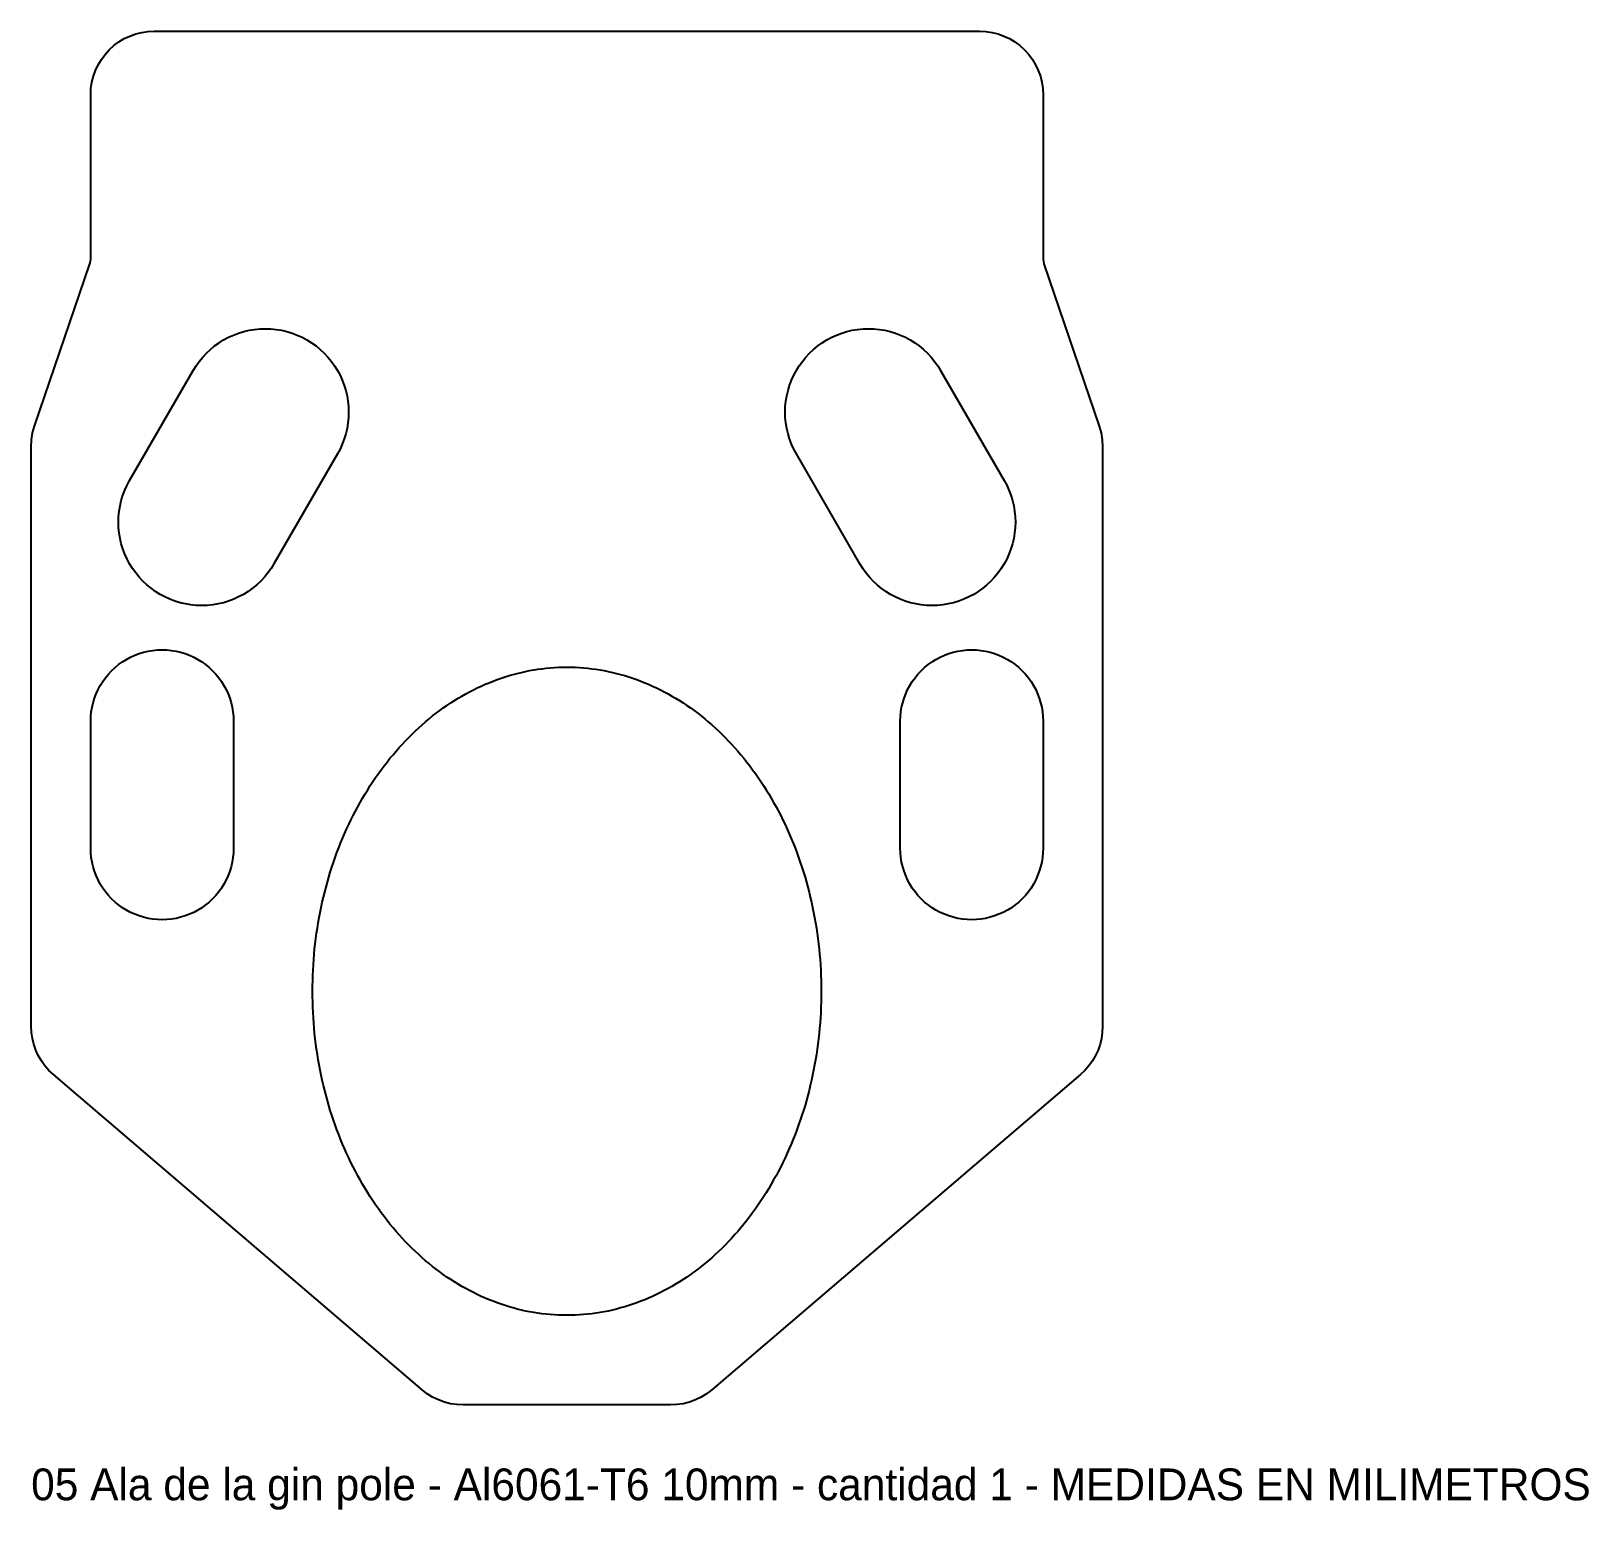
# Model space of a CAD drawing. Header units: millimetres. Extents: x -68 to 129, y -209 to -23.
import ezdxf

# ---------------------------------------------------------------- set-up
doc = ezdxf.new("R2010")
doc.units = ezdxf.units.MM
doc.layers.add('CORTE', color=1, linetype='Continuous')
doc.layers.add('NOTAS', color=3, linetype='Continuous')

msp = doc.modelspace()

# ---------------------------------------------------------------- linework, layer by layer
at = {"layer": 'CORTE'}
for points in [[(-13.05, -196), (-13.85, -195.96), (-14.65, -195.84), (-15.44, -195.64), (-16.19, -195.36), (-16.92, -195), (-17.6, -194.58), (-18.24, -194.08), (-64.7, -154.4), (-65.26, -153.87), (-65.76, -153.29), (-66.21, -152.67), (-66.6, -152.01), (-66.92, -151.31), (-67.17, -150.58), (-67.35, -149.84), (-67.46, -149.08), (-67.5, -148.31), (-67.5, -75.33), (-67.45, -74.45), (-67.31, -73.59), (-67.07, -72.74), (-60.11, -52.31), (-60.03, -52), (-60, -51.67), (-60, -31), (-59.96, -30.22), (-59.85, -29.44), (-59.66, -28.68), (-59.39, -27.94), (-59.06, -27.23), (-58.65, -26.56), (-58.18, -25.92), (-57.66, -25.34), (-57.08, -24.82), (-56.44, -24.35), (-55.77, -23.94), (-55.06, -23.61), (-54.32, -23.34), (-53.56, -23.15), (-52.78, -23.04), (-52, -23), (52, -23), (52.78, -23.04), (53.56, -23.15), (54.32, -23.34), (55.06, -23.61), (55.77, -23.94), (56.44, -24.35), (57.08, -24.82), (57.66, -25.34), (58.18, -25.92), (58.65, -26.56), (59.06, -27.23), (59.39, -27.94), (59.66, -28.68), (59.85, -29.44), (59.96, -30.22), (60, -31), (60, -51.67), (60.03, -52), (60.11, -52.31), (67.07, -72.74), (67.31, -73.59), (67.45, -74.45), (67.5, -75.33), (67.5, -148.31), (67.46, -149.08), (67.35, -149.84), (67.17, -150.58), (66.92, -151.31), (66.6, -152.01), (66.21, -152.67), (65.76, -153.29), (65.26, -153.87), (64.7, -154.4), (18.24, -194.08), (17.6, -194.58), (16.92, -195), (16.19, -195.36), (15.44, -195.64), (14.65, -195.84), (13.85, -195.96), (13.05, -196), (-13.05, -196)], [(-47.09, -65.72), (-46.73, -65.14), (-46.33, -64.58), (-45.89, -64.05), (-45.42, -63.55), (-44.92, -63.08), (-44.39, -62.64), (-43.83, -62.24), (-43.25, -61.88), (-42.64, -61.55), (-42.02, -61.27), (-41.38, -61.03), (-40.72, -60.83), (-40.05, -60.67), (-39.37, -60.56), (-38.69, -60.49), (-38, -60.47), (-37.31, -60.49), (-36.63, -60.56), (-35.95, -60.67), (-35.28, -60.83), (-34.62, -61.03), (-33.98, -61.27), (-33.36, -61.55), (-32.75, -61.88), (-32.17, -62.24), (-31.61, -62.64), (-31.08, -63.08), (-30.58, -63.55), (-30.11, -64.05), (-29.67, -64.58), (-29.27, -65.14), (-28.91, -65.72), (-28.58, -66.33), (-28.3, -66.95), (-28.06, -67.6), (-27.86, -68.25), (-27.7, -68.92), (-27.59, -69.6), (-27.52, -70.28), (-27.5, -70.97), (-27.52, -71.66), (-27.59, -72.34), (-27.7, -73.02), (-27.86, -73.69), (-28.06, -74.35), (-28.3, -74.99), (-28.58, -75.62), (-28.91, -76.22), (-36.91, -90.08), (-37.27, -90.66), (-37.67, -91.22), (-38.11, -91.75), (-38.58, -92.25), (-39.08, -92.72), (-39.61, -93.16), (-40.17, -93.56), (-40.75, -93.92), (-41.36, -94.25), (-41.98, -94.53), (-42.62, -94.77), (-43.28, -94.97), (-43.95, -95.13), (-44.63, -95.24), (-45.31, -95.31), (-46, -95.33), (-46.69, -95.31), (-47.37, -95.24), (-48.05, -95.13), (-48.72, -94.97), (-49.38, -94.77), (-50.02, -94.53), (-50.64, -94.25), (-51.25, -93.92), (-51.83, -93.56), (-52.39, -93.16), (-52.92, -92.72), (-53.42, -92.25), (-53.89, -91.75), (-54.33, -91.22), (-54.73, -90.66), (-55.09, -90.08), (-55.42, -89.47), (-55.7, -88.85), (-55.94, -88.2), (-56.14, -87.55), (-56.3, -86.88), (-56.41, -86.2), (-56.48, -85.51), (-56.5, -84.83), (-56.48, -84.14), (-56.41, -83.46), (-56.3, -82.78), (-56.14, -82.11), (-55.94, -81.45), (-55.7, -80.81), (-55.42, -80.18), (-55.09, -79.58), (-47.09, -65.72)], [(28.91, -76.22), (28.58, -75.62), (28.3, -74.99), (28.06, -74.35), (27.86, -73.69), (27.7, -73.02), (27.59, -72.34), (27.52, -71.66), (27.5, -70.97), (27.52, -70.28), (27.59, -69.6), (27.7, -68.92), (27.86, -68.25), (28.06, -67.6), (28.3, -66.95), (28.58, -66.33), (28.91, -65.72), (29.27, -65.14), (29.67, -64.58), (30.11, -64.05), (30.58, -63.55), (31.08, -63.08), (31.61, -62.64), (32.17, -62.24), (32.75, -61.88), (33.36, -61.55), (33.98, -61.27), (34.62, -61.03), (35.28, -60.83), (35.95, -60.67), (36.63, -60.56), (37.31, -60.49), (38, -60.47), (38.69, -60.49), (39.37, -60.56), (40.05, -60.67), (40.72, -60.83), (41.38, -61.03), (42.02, -61.27), (42.64, -61.55), (43.25, -61.88), (43.83, -62.24), (44.39, -62.64), (44.92, -63.08), (45.42, -63.55), (45.89, -64.05), (46.33, -64.58), (46.73, -65.14), (47.09, -65.72), (55.09, -79.58), (55.42, -80.18), (55.7, -80.81), (55.94, -81.45), (56.14, -82.11), (56.3, -82.78), (56.41, -83.46), (56.48, -84.14), (56.5, -84.83), (56.48, -85.51), (56.41, -86.2), (56.3, -86.88), (56.14, -87.55), (55.94, -88.2), (55.7, -88.85), (55.42, -89.47), (55.09, -90.08), (54.73, -90.66), (54.33, -91.22), (53.89, -91.75), (53.42, -92.25), (52.92, -92.72), (52.39, -93.16), (51.83, -93.56), (51.25, -93.92), (50.64, -94.25), (50.02, -94.53), (49.38, -94.77), (48.72, -94.97), (48.05, -95.13), (47.37, -95.24), (46.69, -95.31), (46, -95.33), (45.31, -95.31), (44.63, -95.24), (43.95, -95.13), (43.28, -94.97), (42.62, -94.77), (41.98, -94.53), (41.36, -94.25), (40.75, -93.92), (40.17, -93.56), (39.61, -93.16), (39.08, -92.72), (38.58, -92.25), (38.11, -91.75), (37.67, -91.22), (37.27, -90.66), (36.91, -90.08), (28.91, -76.22)], [(-60, -109.9), (-59.98, -109.31), (-59.92, -108.73), (-59.83, -108.14), (-59.69, -107.57), (-59.52, -107.01), (-59.31, -106.46), (-59.07, -105.92), (-58.79, -105.4), (-58.48, -104.9), (-58.14, -104.42), (-57.77, -103.97), (-57.36, -103.54), (-56.93, -103.13), (-56.48, -102.76), (-56, -102.42), (-55.5, -102.11), (-54.98, -101.83), (-54.44, -101.58), (-53.89, -101.38), (-53.33, -101.21), (-52.76, -101.07), (-52.17, -100.98), (-51.59, -100.92), (-51, -100.9), (-50.41, -100.92), (-49.83, -100.98), (-49.24, -101.07), (-48.67, -101.21), (-48.11, -101.38), (-47.56, -101.58), (-47.02, -101.83), (-46.5, -102.11), (-46, -102.42), (-45.52, -102.76), (-45.07, -103.13), (-44.64, -103.54), (-44.23, -103.97), (-43.86, -104.42), (-43.52, -104.9), (-43.21, -105.4), (-42.93, -105.92), (-42.69, -106.46), (-42.48, -107.01), (-42.31, -107.57), (-42.17, -108.14), (-42.08, -108.73), (-42.02, -109.31), (-42, -109.9), (-42, -125.9), (-42.02, -126.49), (-42.08, -127.07), (-42.17, -127.66), (-42.31, -128.23), (-42.48, -128.79), (-42.69, -129.34), (-42.93, -129.88), (-43.21, -130.4), (-43.52, -130.9), (-43.86, -131.38), (-44.23, -131.83), (-44.64, -132.26), (-45.07, -132.67), (-45.52, -133.04), (-46, -133.38), (-46.5, -133.69), (-47.02, -133.97), (-47.56, -134.21), (-48.11, -134.42), (-48.67, -134.59), (-49.24, -134.73), (-49.83, -134.82), (-50.41, -134.88), (-51, -134.9), (-51.59, -134.88), (-52.17, -134.82), (-52.76, -134.73), (-53.33, -134.59), (-53.89, -134.42), (-54.44, -134.21), (-54.98, -133.97), (-55.5, -133.69), (-56, -133.38), (-56.48, -133.04), (-56.93, -132.67), (-57.36, -132.26), (-57.77, -131.83), (-58.14, -131.38), (-58.48, -130.9), (-58.79, -130.4), (-59.07, -129.88), (-59.31, -129.34), (-59.52, -128.79), (-59.69, -128.23), (-59.83, -127.66), (-59.92, -127.07), (-59.98, -126.49), (-60, -125.9), (-60, -109.9)], [(42, -109.9), (42.02, -109.31), (42.08, -108.73), (42.17, -108.14), (42.31, -107.57), (42.48, -107.01), (42.69, -106.46), (42.93, -105.92), (43.21, -105.4), (43.52, -104.9), (43.86, -104.42), (44.23, -103.97), (44.64, -103.54), (45.07, -103.13), (45.52, -102.76), (46, -102.42), (46.5, -102.11), (47.02, -101.83), (47.56, -101.58), (48.11, -101.38), (48.67, -101.21), (49.24, -101.07), (49.83, -100.98), (50.41, -100.92), (51, -100.9), (51.59, -100.92), (52.17, -100.98), (52.76, -101.07), (53.33, -101.21), (53.89, -101.38), (54.44, -101.58), (54.98, -101.83), (55.5, -102.11), (56, -102.42), (56.48, -102.76), (56.93, -103.13), (57.36, -103.54), (57.77, -103.97), (58.14, -104.42), (58.48, -104.9), (58.79, -105.4), (59.07, -105.92), (59.31, -106.46), (59.52, -107.01), (59.69, -107.57), (59.83, -108.14), (59.92, -108.73), (59.98, -109.31), (60, -109.9), (60, -125.9), (59.98, -126.49), (59.92, -127.07), (59.83, -127.66), (59.69, -128.23), (59.52, -128.79), (59.31, -129.34), (59.07, -129.88), (58.79, -130.4), (58.48, -130.9), (58.14, -131.38), (57.77, -131.83), (57.36, -132.26), (56.93, -132.67), (56.48, -133.04), (56, -133.38), (55.5, -133.69), (54.98, -133.97), (54.44, -134.21), (53.89, -134.42), (53.33, -134.59), (52.76, -134.73), (52.17, -134.82), (51.59, -134.88), (51, -134.9), (50.41, -134.88), (49.83, -134.82), (49.24, -134.73), (48.67, -134.59), (48.11, -134.42), (47.56, -134.21), (47.02, -133.97), (46.5, -133.69), (46, -133.38), (45.52, -133.04), (45.07, -132.67), (44.64, -132.26), (44.23, -131.83), (43.86, -131.38), (43.52, -130.9), (43.21, -130.4), (42.93, -129.88), (42.69, -129.34), (42.48, -128.79), (42.31, -128.23), (42.17, -127.66), (42.08, -127.07), (42.02, -126.49), (42, -125.9), (42, -109.9)], [(32.05, -143.9), (32.05, -144.57), (32.03, -145.24), (32.01, -145.9), (31.98, -146.57), (31.94, -147.23), (31.9, -147.9), (31.84, -148.56), (31.78, -149.23), (31.7, -149.89), (31.62, -150.55), (31.53, -151.21), (31.43, -151.86), (31.33, -152.52), (31.21, -153.17), (31.09, -153.82), (30.96, -154.46), (30.82, -155.11), (30.67, -155.75), (30.51, -156.38), (30.35, -157.02), (30.18, -157.65), (30, -158.28), (29.81, -158.9), (29.61, -159.52), (29.41, -160.13), (29.19, -160.74), (28.97, -161.35), (28.74, -161.95), (28.51, -162.55), (28.27, -163.14), (28.01, -163.72), (27.76, -164.31), (27.49, -164.88), (27.22, -165.45), (26.94, -166.01), (26.65, -166.57), (26.35, -167.13), (26.05, -167.67), (25.74, -168.21), (25.43, -168.74), (25.1, -169.27), (24.77, -169.79), (24.44, -170.3), (24.1, -170.81), (23.75, -171.31), (23.39, -171.8), (23.03, -172.28), (22.66, -172.76), (22.29, -173.23), (21.91, -173.69), (21.52, -174.14), (21.13, -174.58), (20.73, -175.02), (20.33, -175.45), (19.92, -175.87), (19.51, -176.28), (19.09, -176.68), (18.67, -177.07), (18.24, -177.46), (17.81, -177.83), (17.37, -178.2), (16.92, -178.56), (16.48, -178.9), (16.02, -179.24), (15.57, -179.57), (15.11, -179.89), (14.64, -180.2), (14.18, -180.5), (13.7, -180.79), (13.23, -181.07), (12.75, -181.34), (12.27, -181.6), (11.78, -181.85), (11.29, -182.09), (10.8, -182.33), (10.3, -182.54), (9.8, -182.75), (9.3, -182.95), (8.8, -183.14), (8.3, -183.32), (7.79, -183.49), (7.28, -183.64), (6.77, -183.79), (6.25, -183.93), (5.74, -184.05), (5.22, -184.17), (4.7, -184.27), (4.18, -184.36), (3.66, -184.44), (3.14, -184.51), (2.62, -184.57), (2.1, -184.62), (1.57, -184.66), (1.05, -184.69), (0.52, -184.71), (0, -184.71), (-0.52, -184.71), (-1.05, -184.69), (-1.57, -184.66), (-2.1, -184.62), (-2.62, -184.57), (-3.14, -184.51), (-3.66, -184.44), (-4.18, -184.36), (-4.7, -184.27), (-5.22, -184.17), (-5.74, -184.05), (-6.25, -183.93), (-6.77, -183.79), (-7.28, -183.64), (-7.79, -183.49), (-8.3, -183.32), (-8.8, -183.14), (-9.3, -182.95), (-9.8, -182.75), (-10.3, -182.54), (-10.8, -182.33), (-11.29, -182.09), (-11.78, -181.85), (-12.27, -181.6), (-12.75, -181.34), (-13.23, -181.07), (-13.7, -180.79), (-14.18, -180.5), (-14.64, -180.2), (-15.11, -179.89), (-15.57, -179.57), (-16.03, -179.24), (-16.48, -178.9), (-16.92, -178.56), (-17.37, -178.2), (-17.81, -177.83), (-18.24, -177.46), (-18.67, -177.07), (-19.09, -176.68), (-19.51, -176.28), (-19.92, -175.87), (-20.33, -175.45), (-20.73, -175.02), (-21.13, -174.58), (-21.52, -174.14), (-21.91, -173.69), (-22.29, -173.23), (-22.66, -172.76), (-23.03, -172.28), (-23.39, -171.8), (-23.75, -171.31), (-24.1, -170.81), (-24.44, -170.3), (-24.77, -169.79), (-25.1, -169.27), (-25.43, -168.74), (-25.74, -168.21), (-26.05, -167.67), (-26.35, -167.13), (-26.65, -166.57), (-26.94, -166.01), (-27.22, -165.45), (-27.49, -164.88), (-27.76, -164.31), (-28.01, -163.72), (-28.27, -163.14), (-28.51, -162.55), (-28.74, -161.95), (-28.97, -161.35), (-29.19, -160.74), (-29.41, -160.13), (-29.61, -159.52), (-29.81, -158.9), (-30, -158.28), (-30.18, -157.65), (-30.35, -157.02), (-30.51, -156.38), (-30.67, -155.75), (-30.82, -155.11), (-30.96, -154.46), (-31.09, -153.82), (-31.21, -153.17), (-31.33, -152.52), (-31.43, -151.86), (-31.53, -151.21), (-31.62, -150.55), (-31.7, -149.89), (-31.78, -149.23), (-31.84, -148.56), (-31.9, -147.9), (-31.94, -147.23), (-31.98, -146.57), (-32.01, -145.9), (-32.03, -145.24), (-32.05, -144.57), (-32.05, -143.9), (-32.05, -143.23), (-32.03, -142.56), (-32.01, -141.9), (-31.98, -141.23), (-31.94, -140.56), (-31.9, -139.9), (-31.84, -139.24), (-31.78, -138.57), (-31.7, -137.91), (-31.62, -137.25), (-31.53, -136.59), (-31.43, -135.94), (-31.33, -135.28), (-31.21, -134.63), (-31.09, -133.98), (-30.96, -133.34), (-30.82, -132.69), (-30.67, -132.05), (-30.51, -131.42), (-30.35, -130.78), (-30.18, -130.15), (-30, -129.52), (-29.81, -128.9), (-29.61, -128.28), (-29.41, -127.67), (-29.19, -127.06), (-28.97, -126.45), (-28.74, -125.85), (-28.51, -125.25), (-28.27, -124.66), (-28.01, -124.08), (-27.76, -123.49), (-27.49, -122.92), (-27.22, -122.35), (-26.94, -121.78), (-26.65, -121.23), (-26.35, -120.67), (-26.05, -120.13), (-25.74, -119.59), (-25.43, -119.06), (-25.1, -118.53), (-24.77, -118.01), (-24.44, -117.5), (-24.1, -116.99), (-23.75, -116.49), (-23.39, -116), (-23.03, -115.52), (-22.66, -115.04), (-22.29, -114.57), (-21.91, -114.11), (-21.52, -113.66), (-21.13, -113.22), (-20.73, -112.78), (-20.33, -112.35), (-19.92, -111.93), (-19.51, -111.52), (-19.09, -111.12), (-18.67, -110.73), (-18.24, -110.34), (-17.81, -109.97), (-17.37, -109.6), (-16.92, -109.24), (-16.48, -108.9), (-16.03, -108.56), (-15.57, -108.23), (-15.11, -107.91), (-14.64, -107.6), (-14.18, -107.3), (-13.7, -107.01), (-13.23, -106.73), (-12.75, -106.46), (-12.27, -106.2), (-11.78, -105.95), (-11.29, -105.7), (-10.8, -105.47), (-10.3, -105.25), (-9.8, -105.05), (-9.3, -104.85), (-8.8, -104.66), (-8.3, -104.48), (-7.79, -104.31), (-7.28, -104.16), (-6.77, -104.01), (-6.25, -103.87), (-5.74, -103.75), (-5.22, -103.63), (-4.7, -103.53), (-4.18, -103.44), (-3.66, -103.36), (-3.14, -103.29), (-2.62, -103.23), (-2.1, -103.18), (-1.57, -103.14), (-1.05, -103.11), (-0.52, -103.09), (0, -103.09), (0.52, -103.09), (1.05, -103.11), (1.57, -103.14), (2.1, -103.18), (2.62, -103.23), (3.14, -103.29), (3.66, -103.36), (4.18, -103.44), (4.7, -103.53), (5.22, -103.63), (5.74, -103.75), (6.25, -103.87), (6.77, -104.01), (7.28, -104.16), (7.79, -104.31), (8.3, -104.48), (8.8, -104.66), (9.3, -104.85), (9.8, -105.05), (10.3, -105.25), (10.8, -105.47), (11.29, -105.7), (11.78, -105.95), (12.27, -106.2), (12.75, -106.46), (13.23, -106.73), (13.7, -107.01), (14.18, -107.3), (14.64, -107.6), (15.11, -107.91), (15.57, -108.23), (16.02, -108.56), (16.48, -108.9), (16.92, -109.24), (17.37, -109.6), (17.81, -109.97), (18.24, -110.34), (18.67, -110.73), (19.09, -111.12), (19.51, -111.52), (19.92, -111.93), (20.33, -112.35), (20.73, -112.78), (21.13, -113.22), (21.52, -113.66), (21.91, -114.11), (22.29, -114.57), (22.66, -115.04), (23.03, -115.52), (23.39, -116), (23.75, -116.49), (24.1, -116.99), (24.44, -117.5), (24.77, -118.01), (25.1, -118.53), (25.43, -119.06), (25.74, -119.59), (26.05, -120.13), (26.35, -120.67), (26.65, -121.23), (26.94, -121.78), (27.22, -122.35), (27.49, -122.92), (27.76, -123.49), (28.01, -124.08), (28.27, -124.66), (28.51, -125.25), (28.74, -125.85), (28.97, -126.45), (29.19, -127.06), (29.41, -127.67), (29.61, -128.28), (29.81, -128.9), (30, -129.52), (30.18, -130.15), (30.35, -130.78), (30.51, -131.42), (30.67, -132.05), (30.82, -132.69), (30.96, -133.34), (31.09, -133.98), (31.21, -134.63), (31.33, -135.28), (31.43, -135.94), (31.53, -136.59), (31.62, -137.25), (31.7, -137.91), (31.78, -138.57), (31.84, -139.24), (31.9, -139.9), (31.94, -140.56), (31.98, -141.23), (32.01, -141.9), (32.03, -142.56), (32.05, -143.23), (32.05, -143.9)]]:
    msp.add_lwpolyline(points, close=True, dxfattribs=at)

# ---------------------------------------------------------------- texts
at = {"layer": 'NOTAS'}
msp.add_text('05 Ala de la gin pole - Al6061-T6 10mm - cantidad 1 - MEDIDAS EN MILIMETROS', height=4, dxfattribs=at).set_placement((-67.5, -208))

doc.saveas('drawing.dxf')
